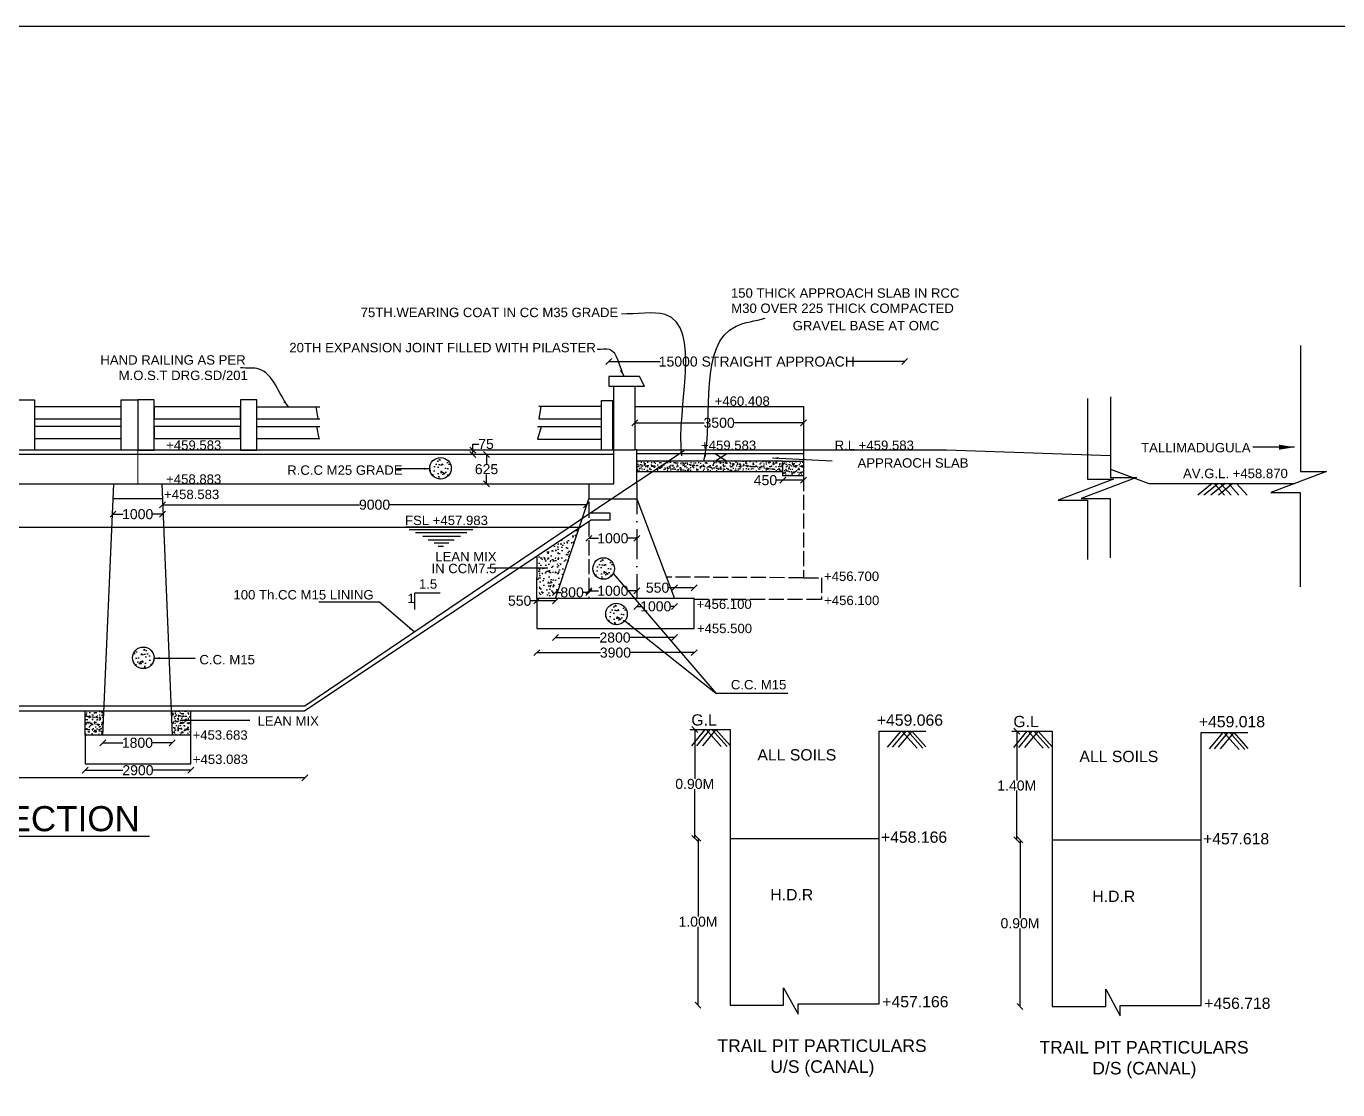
# Model space of a CAD drawing. Header units: millimetres. Extents: x 5124 to 6568637, y 2311 to 91879094.
# Drawn here: x 3286351 to 3307274, y 45947238 to 45964208 of the extents above; entities that cross this region are included whole.
import ezdxf

# ---------------------------------------------------------------- set-up
doc = ezdxf.new("R2010")
doc.units = ezdxf.units.MM
doc.header["$MEASUREMENT"] = 0
doc.linetypes.add('ACAD_ISO02W100', pattern=[15, 12, -3])
doc.linetypes.add('ACAD_ISO10W100', pattern=[18, 12, -3, 0, -3])
for name, color, linetype in [('DIMENSION', 7, 'Continuous'), ('DRAWING', 7, 'Continuous'), ('TEXT', 7, 'Continuous')]:
    doc.layers.add(name, color=color, linetype=linetype)
doc.styles.get("Standard").update_dxf_attribs({"font": 'arial.ttf', "height": 160})
doc.dimstyles.get("Standard").update_dxf_attribs({"dimtxt": 200, "dimasz": 110, "dimexe": 0.18, "dimexo": 0.0625, "dimgap": 0.09, "dimtad": 0, "dimtih": 1, "dimtoh": 1, "dimdec": 0, "dimzin": 0, "dimdsep": 46, "dimtxsty": 'Standard', "dimblk": 'OBLIQUE', "dimcen": 0.09, "dimse1": 1, "dimse2": 1, "dimadec": 0, "dimazin": 0, "dimtfac": 1, "dimtdec": 0, "dimtofl": 0, "dimtmove": 0, "dimatfit": 3, "dimfxl": 1, "dimtolj": 1, "dimtzin": 0, "dimarcsym": 0})
pattern_1 = [(142.5, (6568660.06, 0), (2.519734324, 77.07295076), [0, -60.8, 0, -68, 0, -65]), (172.5, (6568660.06, 0), (-70.7910682, 112.8858426), [0, -32.8, 0, -54.8, 0, -21]), (212.5, (6568709.26, 0), (-124.56567447, 0.22636214), [0, -20, 0, -72, 0, -94]), (222.5, (6568709.26, 0), (-120.24506418, 35.1070226), [0, -10, 0, -47.2, 0, -54])]

# ---------------------------------------------------------------- blocks, each defined once
blk = doc.blocks.new('_Oblique')
at = {"color": 0, "linetype": 'ByBlock', "lineweight": -2}
blk.add_line((-0.5, -0.5), (0.5, 0.5), dxfattribs=at)
blk = doc.blocks.new('*D46')
at = {"layer": 'Defpoints', "color": 0, "transparency": 16777216}
for p in [(3300365, 45958857), (3295647, 45958622), (3300365, 45958622)]:
    blk.add_point(p, dxfattribs=at)
at = {"layer": 'TEXT', "color": 0, "lineweight": -2, "transparency": 16777216}
for p, q in [((3295647, 45958857), (3296462, 45958857)), ((3300365, 45958857), (3299550, 45958857))]:
    blk.add_line(p, q, dxfattribs=at)
at = {"layer": 'TEXT', "color": 0, "lineweight": -2, "transparency": 16777216, "xscale": 95, "yscale": 95, "zscale": 95, "rotation": 180}
blk.add_blockref('_Oblique', (3295647, 45958857), dxfattribs=at)
at = {"layer": 'TEXT', "color": 0, "lineweight": -2, "transparency": 16777216, "xscale": 95, "yscale": 95, "zscale": 95}
blk.add_blockref('_Oblique', (3300365, 45958857), dxfattribs=at)
at = {"layer": 'TEXT', "color": 0, "transparency": 16777216, "insert": (3298006, 45958857), "char_height": 160, "attachment_point": 5}
blk.add_mtext('\\A1;15000 STRAIGHT APPROACH', dxfattribs=at)
blk = doc.blocks.new('*D47')
at = {"layer": 'Defpoints', "color": 0, "transparency": 16777216}
for p in [(3296060, 45957880), (3296060, 45957794), (3298749, 45957794)]:
    blk.add_point(p, dxfattribs=at)
at = {"layer": 'DIMENSION', "color": 0, "lineweight": -2, "transparency": 16777216}
for p, q in [((3296060, 45957880), (3297166, 45957880)), ((3298749, 45957880), (3297643, 45957880))]:
    blk.add_line(p, q, dxfattribs=at)
at = {"layer": 'DIMENSION', "color": 0, "lineweight": -2, "transparency": 16777216, "xscale": 95, "yscale": 95, "zscale": 95, "rotation": 180}
blk.add_blockref('_Oblique', (3296060, 45957880), dxfattribs=at)
at = {"layer": 'DIMENSION', "color": 0, "lineweight": -2, "transparency": 16777216, "xscale": 95, "yscale": 95, "zscale": 95}
blk.add_blockref('_Oblique', (3298749, 45957880), dxfattribs=at)
at = {"layer": 'DIMENSION', "color": 0, "transparency": 16777216, "insert": (3297405, 45957880), "char_height": 160, "attachment_point": 5}
blk.add_mtext('\\A1;3500', dxfattribs=at)
blk = doc.blocks.new('*D48')
at = {"layer": 'Defpoints', "color": 0, "transparency": 16777216}
for p in [(3298419, 45957032), (3298419, 45956964), (3298749, 45957032)]:
    blk.add_point(p, dxfattribs=at)
at = {"layer": 'DIMENSION', "color": 0, "lineweight": -2, "transparency": 16777216}
for p, q in [((3298419, 45956964), (3298324, 45956964)), ((3298749, 45956964), (3298419, 45956964))]:
    blk.add_line(p, q, dxfattribs=at)
at = {"layer": 'DIMENSION', "color": 0, "lineweight": -2, "transparency": 16777216, "xscale": 95, "yscale": 95, "zscale": 95, "rotation": 180}
blk.add_blockref('_Oblique', (3298419, 45956964), dxfattribs=at)
at = {"layer": 'DIMENSION', "color": 0, "lineweight": -2, "transparency": 16777216, "xscale": 95, "yscale": 95, "zscale": 95}
blk.add_blockref('_Oblique', (3298749, 45956964), dxfattribs=at)
at = {"layer": 'DIMENSION', "color": 0, "transparency": 16777216, "insert": (3298144, 45956964), "char_height": 160, "attachment_point": 5}
blk.add_mtext('\\A1;450', dxfattribs=at)
blk = doc.blocks.new('*D49')
at = {"layer": 'Defpoints', "color": 0, "transparency": 16777216}
for p in [(3295325, 45956141), (3296093, 45956141), (3295325, 45956037)]:
    blk.add_point(p, dxfattribs=at)
at = {"layer": 'DIMENSION', "color": 0, "lineweight": -2, "transparency": 16777216}
for p, q in [((3295325, 45956037), (3295478, 45956037)), ((3296093, 45956037), (3295940, 45956037))]:
    blk.add_line(p, q, dxfattribs=at)
at = {"layer": 'DIMENSION', "color": 0, "lineweight": -2, "transparency": 16777216, "xscale": 95, "yscale": 95, "zscale": 95, "rotation": 180}
blk.add_blockref('_Oblique', (3295325, 45956037), dxfattribs=at)
at = {"layer": 'DIMENSION', "color": 0, "lineweight": -2, "transparency": 16777216, "xscale": 95, "yscale": 95, "zscale": 95}
blk.add_blockref('_Oblique', (3296093, 45956037), dxfattribs=at)
at = {"layer": 'DIMENSION', "color": 0, "transparency": 16777216, "insert": (3295709, 45956037), "char_height": 160, "attachment_point": 5}
blk.add_mtext('\\A1;1000', dxfattribs=at)
blk = doc.blocks.new('*D50')
at = {"layer": 'Defpoints', "color": 0, "transparency": 16777216}
for p in [(3296695, 45955248), (3296695, 45955079), (3297006, 45955079)]:
    blk.add_point(p, dxfattribs=at)
at = {"layer": 'DIMENSION', "color": 0, "lineweight": -2, "transparency": 16777216}
for p, q in [((3296695, 45955248), (3296600, 45955248)), ((3297006, 45955248), (3296695, 45955248))]:
    blk.add_line(p, q, dxfattribs=at)
at = {"layer": 'DIMENSION', "color": 0, "lineweight": -2, "transparency": 16777216, "xscale": 95, "yscale": 95, "zscale": 95, "rotation": 180}
blk.add_blockref('_Oblique', (3296695, 45955248), dxfattribs=at)
at = {"layer": 'DIMENSION', "color": 0, "lineweight": -2, "transparency": 16777216, "xscale": 95, "yscale": 95, "zscale": 95}
blk.add_blockref('_Oblique', (3297006, 45955248), dxfattribs=at)
at = {"layer": 'DIMENSION', "color": 0, "transparency": 16777216, "insert": (3296423, 45955248), "char_height": 160, "attachment_point": 5}
blk.add_mtext('\\A1;550', dxfattribs=at)
blk = doc.blocks.new('*D51')
at = {"layer": 'Defpoints', "color": 0, "transparency": 16777216}
for p in [(3296093, 45955079), (3296695, 45955079), (3296093, 45954951)]:
    blk.add_point(p, dxfattribs=at)
at = {"layer": 'DIMENSION', "color": 0, "lineweight": -2, "transparency": 16777216}
for p, q in [((3296093, 45954951), (3296163, 45954951)), ((3296695, 45954951), (3296625, 45954951))]:
    blk.add_line(p, q, dxfattribs=at)
at = {"layer": 'DIMENSION', "color": 0, "lineweight": -2, "transparency": 16777216, "xscale": 95, "yscale": 95, "zscale": 95, "rotation": 180}
blk.add_blockref('_Oblique', (3296093, 45954951), dxfattribs=at)
at = {"layer": 'DIMENSION', "color": 0, "lineweight": -2, "transparency": 16777216, "xscale": 95, "yscale": 95, "zscale": 95}
blk.add_blockref('_Oblique', (3296695, 45954951), dxfattribs=at)
at = {"layer": 'DIMENSION', "color": 0, "transparency": 16777216, "insert": (3296394, 45954951), "char_height": 160, "attachment_point": 5}
blk.add_mtext('\\A1;1000', dxfattribs=at)
blk = doc.blocks.new('*D52')
at = {"layer": 'Defpoints', "color": 0, "transparency": 16777216}
for p in [(3295325, 45955199), (3295325, 45955079), (3296093, 45955079)]:
    blk.add_point(p, dxfattribs=at)
at = {"layer": 'DIMENSION', "color": 0, "lineweight": -2, "transparency": 16777216}
for p, q in [((3295325, 45955199), (3295478, 45955199)), ((3296093, 45955199), (3295940, 45955199))]:
    blk.add_line(p, q, dxfattribs=at)
at = {"layer": 'DIMENSION', "color": 0, "lineweight": -2, "transparency": 16777216, "xscale": 95, "yscale": 95, "zscale": 95, "rotation": 180}
blk.add_blockref('_Oblique', (3295325, 45955199), dxfattribs=at)
at = {"layer": 'DIMENSION', "color": 0, "lineweight": -2, "transparency": 16777216, "xscale": 95, "yscale": 95, "zscale": 95}
blk.add_blockref('_Oblique', (3296093, 45955199), dxfattribs=at)
at = {"layer": 'DIMENSION', "color": 0, "transparency": 16777216, "insert": (3295709, 45955199), "char_height": 160, "attachment_point": 5}
blk.add_mtext('\\A1;1000', dxfattribs=at)
blk = doc.blocks.new('*D53')
at = {"layer": 'Defpoints', "color": 0, "transparency": 16777216}
for p in [(3294793, 45955174), (3294793, 45955079), (3295325, 45955079)]:
    blk.add_point(p, dxfattribs=at)
at = {"layer": 'DIMENSION', "color": 0, "lineweight": -2, "transparency": 16777216}
for p, q in [((3294793, 45955174), (3294883, 45955174)), ((3295325, 45955174), (3295236, 45955174))]:
    blk.add_line(p, q, dxfattribs=at)
at = {"layer": 'DIMENSION', "color": 0, "lineweight": -2, "transparency": 16777216, "xscale": 95, "yscale": 95, "zscale": 95, "rotation": 180}
blk.add_blockref('_Oblique', (3294793, 45955174), dxfattribs=at)
at = {"layer": 'DIMENSION', "color": 0, "lineweight": -2, "transparency": 16777216, "xscale": 95, "yscale": 95, "zscale": 95}
blk.add_blockref('_Oblique', (3295325, 45955174), dxfattribs=at)
at = {"layer": 'DIMENSION', "color": 0, "transparency": 16777216, "insert": (3295059, 45955174), "char_height": 160, "attachment_point": 5}
blk.add_mtext('\\A1;800', dxfattribs=at)
blk = doc.blocks.new('*D54')
at = {"layer": 'Defpoints', "color": 0, "transparency": 16777216}
for p in [(3294793, 45955079), (3294495, 45955040), (3294495, 45954898)]:
    blk.add_point(p, dxfattribs=at)
at = {"layer": 'DIMENSION', "color": 0, "lineweight": -2, "transparency": 16777216}
for p, q in [((3294495, 45955040), (3294400, 45955040)), ((3294793, 45955040), (3294495, 45955040))]:
    blk.add_line(p, q, dxfattribs=at)
at = {"layer": 'DIMENSION', "color": 0, "lineweight": -2, "transparency": 16777216, "xscale": 95, "yscale": 95, "zscale": 95, "rotation": 180}
blk.add_blockref('_Oblique', (3294495, 45955040), dxfattribs=at)
at = {"layer": 'DIMENSION', "color": 0, "lineweight": -2, "transparency": 16777216, "xscale": 95, "yscale": 95, "zscale": 95}
blk.add_blockref('_Oblique', (3294793, 45955040), dxfattribs=at)
at = {"layer": 'DIMENSION', "color": 0, "transparency": 16777216, "insert": (3294223, 45955040), "char_height": 160, "attachment_point": 5}
blk.add_mtext('\\A1;550', dxfattribs=at)
blk = doc.blocks.new('*D45')
at = {"layer": 'Defpoints', "color": 0, "transparency": 16777216}
for p in [(3294793, 45955079), (3296695, 45955079), (3294793, 45954453)]:
    blk.add_point(p, dxfattribs=at)
at = {"layer": 'DIMENSION', "color": 0, "lineweight": -2, "transparency": 16777216}
for p, q in [((3294793, 45954453), (3295504, 45954453)), ((3296695, 45954453), (3295984, 45954453))]:
    blk.add_line(p, q, dxfattribs=at)
at = {"layer": 'DIMENSION', "color": 0, "lineweight": -2, "transparency": 16777216, "xscale": 95, "yscale": 95, "zscale": 95, "rotation": 180}
blk.add_blockref('_Oblique', (3294793, 45954453), dxfattribs=at)
at = {"layer": 'DIMENSION', "color": 0, "lineweight": -2, "transparency": 16777216, "xscale": 95, "yscale": 95, "zscale": 95}
blk.add_blockref('_Oblique', (3296695, 45954453), dxfattribs=at)
at = {"layer": 'DIMENSION', "color": 0, "transparency": 16777216, "insert": (3295744, 45954453), "char_height": 160, "attachment_point": 5}
blk.add_mtext('\\A1;2800', dxfattribs=at)
blk = doc.blocks.new('*D55')
at = {"layer": 'Defpoints', "color": 0, "transparency": 16777216}
for p in [(3294496, 45954600), (3297006, 45954600), (3294496, 45954213)]:
    blk.add_point(p, dxfattribs=at)
at = {"layer": 'DIMENSION', "color": 0, "lineweight": -2, "transparency": 16777216}
for p, q in [((3294496, 45954213), (3295512, 45954213)), ((3297006, 45954213), (3295990, 45954213))]:
    blk.add_line(p, q, dxfattribs=at)
at = {"layer": 'DIMENSION', "color": 0, "lineweight": -2, "transparency": 16777216, "xscale": 95, "yscale": 95, "zscale": 95, "rotation": 180}
blk.add_blockref('_Oblique', (3294496, 45954213), dxfattribs=at)
at = {"layer": 'DIMENSION', "color": 0, "lineweight": -2, "transparency": 16777216, "xscale": 95, "yscale": 95, "zscale": 95}
blk.add_blockref('_Oblique', (3297006, 45954213), dxfattribs=at)
at = {"layer": 'DIMENSION', "color": 0, "transparency": 16777216, "insert": (3295751, 45954213), "char_height": 160, "attachment_point": 5}
blk.add_mtext('\\A1;3900', dxfattribs=at)
blk = doc.blocks.new('*D56')
at = {"layer": 'Defpoints', "color": 0, "transparency": 16777216}
for p in [(3287571, 45952898), (3287571, 45952774), (3288678, 45952898)]:
    blk.add_point(p, dxfattribs=at)
at = {"layer": 'DIMENSION', "color": 0, "lineweight": -2, "transparency": 16777216}
for p, q in [((3287571, 45952774), (3287894, 45952774)), ((3288678, 45952774), (3288356, 45952774))]:
    blk.add_line(p, q, dxfattribs=at)
at = {"layer": 'DIMENSION', "color": 0, "lineweight": -2, "transparency": 16777216, "xscale": 95, "yscale": 95, "zscale": 95, "rotation": 180}
blk.add_blockref('_Oblique', (3287571, 45952774), dxfattribs=at)
at = {"layer": 'DIMENSION', "color": 0, "lineweight": -2, "transparency": 16777216, "xscale": 95, "yscale": 95, "zscale": 95}
blk.add_blockref('_Oblique', (3288678, 45952774), dxfattribs=at)
at = {"layer": 'DIMENSION', "color": 0, "transparency": 16777216, "insert": (3288125, 45952774), "char_height": 160, "attachment_point": 5}
blk.add_mtext('\\A1;1800', dxfattribs=at)
blk = doc.blocks.new('*D57')
at = {"layer": 'Defpoints', "color": 0, "transparency": 16777216}
for p in [(3287291, 45952437), (3288976, 45952437), (3287291, 45952336)]:
    blk.add_point(p, dxfattribs=at)
at = {"layer": 'DIMENSION', "color": 0, "lineweight": -2, "transparency": 16777216}
for p, q in [((3287291, 45952336), (3287893, 45952336)), ((3288976, 45952336), (3288374, 45952336))]:
    blk.add_line(p, q, dxfattribs=at)
at = {"layer": 'DIMENSION', "color": 0, "lineweight": -2, "transparency": 16777216, "xscale": 95, "yscale": 95, "zscale": 95, "rotation": 180}
blk.add_blockref('_Oblique', (3287291, 45952336), dxfattribs=at)
at = {"layer": 'DIMENSION', "color": 0, "lineweight": -2, "transparency": 16777216, "xscale": 95, "yscale": 95, "zscale": 95}
blk.add_blockref('_Oblique', (3288976, 45952336), dxfattribs=at)
at = {"layer": 'DIMENSION', "color": 0, "transparency": 16777216, "insert": (3288133, 45952336), "char_height": 160, "attachment_point": 5}
blk.add_mtext('\\A1;2900', dxfattribs=at)
blk = doc.blocks.new('*D58')
at = {"layer": 'Defpoints', "color": 0, "transparency": 16777216}
for p in [(3287735, 45956589), (3288523, 45956668), (3287735, 45956422)]:
    blk.add_point(p, dxfattribs=at)
at = {"layer": 'DIMENSION', "color": 0, "lineweight": -2, "transparency": 16777216}
for p, q in [((3287735, 45956422), (3287898, 45956422)), ((3288523, 45956422), (3288360, 45956422))]:
    blk.add_line(p, q, dxfattribs=at)
at = {"layer": 'DIMENSION', "color": 0, "lineweight": -2, "transparency": 16777216, "xscale": 95, "yscale": 95, "zscale": 95, "rotation": 180}
blk.add_blockref('_Oblique', (3287735, 45956422), dxfattribs=at)
at = {"layer": 'DIMENSION', "color": 0, "lineweight": -2, "transparency": 16777216, "xscale": 95, "yscale": 95, "zscale": 95}
blk.add_blockref('_Oblique', (3288523, 45956422), dxfattribs=at)
at = {"layer": 'DIMENSION', "color": 0, "transparency": 16777216, "insert": (3288129, 45956422), "char_height": 160, "attachment_point": 5}
blk.add_mtext('\\A1;1000', dxfattribs=at)
blk = doc.blocks.new('*D59')
at = {"layer": 'Defpoints', "color": 0, "transparency": 16777216}
for p in [(3288525, 45956609), (3295291, 45956573), (3295291, 45956555)]:
    blk.add_point(p, dxfattribs=at)
at = {"layer": 'DIMENSION', "color": 0, "lineweight": -2, "transparency": 16777216}
for p, q in [((3288525, 45956573), (3291669, 45956573)), ((3295291, 45956573), (3292147, 45956573))]:
    blk.add_line(p, q, dxfattribs=at)
at = {"layer": 'DIMENSION', "color": 0, "lineweight": -2, "transparency": 16777216, "xscale": 95, "yscale": 95, "zscale": 95, "rotation": 180}
blk.add_blockref('_Oblique', (3288525, 45956573), dxfattribs=at)
at = {"layer": 'DIMENSION', "color": 0, "lineweight": -2, "transparency": 16777216, "xscale": 95, "yscale": 95, "zscale": 95}
blk.add_blockref('_Oblique', (3295291, 45956573), dxfattribs=at)
at = {"layer": 'DIMENSION', "color": 0, "transparency": 16777216, "insert": (3291908, 45956573), "char_height": 160, "attachment_point": 5}
blk.add_mtext('\\A1;9000', dxfattribs=at)
blk = doc.blocks.new('*D60')
at = {"layer": 'Defpoints', "color": 0, "transparency": 16777216}
for p in [(3277866, 45953282), (3290794, 45953282), (3290794, 45952214)]:
    blk.add_point(p, dxfattribs=at)
at = {"layer": 'DIMENSION', "color": 0, "lineweight": -2, "transparency": 16777216}
for p, q in [((3277866, 45952214), (3284037, 45952214)), ((3290794, 45952214), (3284623, 45952214))]:
    blk.add_line(p, q, dxfattribs=at)
at = {"layer": 'DIMENSION', "color": 0, "lineweight": -2, "transparency": 16777216, "xscale": 95, "yscale": 95, "zscale": 95, "rotation": 180}
blk.add_blockref('_Oblique', (3277866, 45952214), dxfattribs=at)
at = {"layer": 'DIMENSION', "color": 0, "lineweight": -2, "transparency": 16777216, "xscale": 95, "yscale": 95, "zscale": 95}
blk.add_blockref('_Oblique', (3290794, 45952214), dxfattribs=at)
at = {"layer": 'DIMENSION', "color": 0, "transparency": 16777216, "insert": (3284330, 45952214), "char_height": 160, "attachment_point": 5}
blk.add_mtext('\\A1;16900', dxfattribs=at)
blk = doc.blocks.new('*D61')
at = {"layer": 'Defpoints', "color": 0, "transparency": 16777216}
for p in [(3293635, 45957374), (3293694, 45957374), (3293635, 45956905)]:
    blk.add_point(p, dxfattribs=at)
at = {"layer": 'DIMENSION', "color": 0, "lineweight": -2, "transparency": 16777216}
for p, q in [((3293694, 45957374), (3293694, 45957222)), ((3293694, 45956905), (3293694, 45957058))]:
    blk.add_line(p, q, dxfattribs=at)
at = {"layer": 'DIMENSION', "color": 0, "lineweight": -2, "transparency": 16777216, "xscale": 95, "yscale": 95, "zscale": 95}
for p, rotation in [((3293694, 45957374), 90), ((3293694, 45956905), 270)]:
    blk.add_blockref('_Oblique', p, dxfattribs=dict(at, rotation=rotation))
at = {"layer": 'DIMENSION', "color": 0, "transparency": 16777216, "insert": (3293694, 45957140), "char_height": 160, "attachment_point": 5}
blk.add_mtext('\\A1;625', dxfattribs=at)
blk = doc.blocks.new('*D62')
at = {"layer": 'Defpoints', "color": 0, "transparency": 16777216}
for p in [(3293476, 45957445), (3293496, 45957445), (3293496, 45957374)]:
    blk.add_point(p, dxfattribs=at)
at = {"layer": 'DIMENSION', "color": 0, "lineweight": -2, "transparency": 16777216}
for p, q in [((3293476, 45957445), (3293476, 45957540)), ((3293476, 45957540), (3293571, 45957540)), ((3293476, 45957374), (3293476, 45957445))]:
    blk.add_line(p, q, dxfattribs=at)
at = {"layer": 'DIMENSION', "color": 0, "lineweight": -2, "transparency": 16777216, "xscale": 95, "yscale": 95, "zscale": 95}
for p, rotation in [((3293476, 45957445), 90), ((3293476, 45957374), 270)]:
    blk.add_blockref('_Oblique', p, dxfattribs=dict(at, rotation=rotation))
at = {"layer": 'DIMENSION', "color": 0, "transparency": 16777216, "insert": (3293686, 45957540), "char_height": 160, "attachment_point": 5}
blk.add_mtext('\\A1;75', dxfattribs=at)
blk = doc.blocks.new('*D63')
at = {"layer": 'Defpoints', "color": 0, "transparency": 16777216}
for p in [(3297178, 45952986), (3297016, 45951250), (3297580, 45951250)]:
    blk.add_point(p, dxfattribs=at)
at = {"layer": 'DIMENSION', "color": 0, "lineweight": -2, "transparency": 16777216}
for p, q in [((3297016, 45952986), (3297016, 45952200)), ((3297016, 45951250), (3297016, 45952036))]:
    blk.add_line(p, q, dxfattribs=at)
at = {"layer": 'DIMENSION', "color": 0, "lineweight": -2, "transparency": 16777216, "xscale": 95, "yscale": 95, "zscale": 95}
for p, rotation in [((3297016, 45952986), 90), ((3297016, 45951250), 270)]:
    blk.add_blockref('_Oblique', p, dxfattribs=dict(at, rotation=rotation))
at = {"layer": 'DIMENSION', "color": 0, "transparency": 16777216, "insert": (3297016, 45952118), "char_height": 160, "attachment_point": 5}
blk.add_mtext('\\A1;0.90M', dxfattribs=at)
blk = doc.blocks.new('*D64')
at = {"layer": 'Defpoints', "color": 0, "transparency": 16777216}
for p in [(3297580, 45951250), (3297068, 45948590), (3297580, 45948590)]:
    blk.add_point(p, dxfattribs=at)
at = {"layer": 'DIMENSION', "color": 0, "lineweight": -2, "transparency": 16777216}
for p, q in [((3297068, 45951250), (3297068, 45950002)), ((3297068, 45948590), (3297068, 45949838))]:
    blk.add_line(p, q, dxfattribs=at)
at = {"layer": 'DIMENSION', "color": 0, "lineweight": -2, "transparency": 16777216, "xscale": 95, "yscale": 95, "zscale": 95}
for p, rotation in [((3297068, 45951250), 90), ((3297068, 45948590), 270)]:
    blk.add_blockref('_Oblique', p, dxfattribs=dict(at, rotation=rotation))
at = {"layer": 'DIMENSION', "color": 0, "transparency": 16777216, "insert": (3297068, 45949920), "char_height": 160, "attachment_point": 5}
blk.add_mtext('\\A1;1.00M', dxfattribs=at)
blk = doc.blocks.new('*D65')
at = {"layer": 'Defpoints', "color": 0, "transparency": 16777216}
for p in [(3302315, 45952960), (3302153, 45951225), (3302717, 45951225)]:
    blk.add_point(p, dxfattribs=at)
at = {"layer": 'DIMENSION', "color": 0, "lineweight": -2, "transparency": 16777216}
for p, q in [((3302153, 45952960), (3302153, 45952174)), ((3302153, 45951225), (3302153, 45952011))]:
    blk.add_line(p, q, dxfattribs=at)
at = {"layer": 'DIMENSION', "color": 0, "lineweight": -2, "transparency": 16777216, "xscale": 95, "yscale": 95, "zscale": 95}
for p, rotation in [((3302153, 45952960), 90), ((3302153, 45951225), 270)]:
    blk.add_blockref('_Oblique', p, dxfattribs=dict(at, rotation=rotation))
at = {"layer": 'DIMENSION', "color": 0, "transparency": 16777216, "insert": (3302153, 45952092), "char_height": 160, "attachment_point": 5}
blk.add_mtext('\\A1;1.40M', dxfattribs=at)
blk = doc.blocks.new('*D66')
at = {"layer": 'Defpoints', "color": 0, "transparency": 16777216}
for p in [(3302717, 45951225), (3302205, 45948565), (3302717, 45948565)]:
    blk.add_point(p, dxfattribs=at)
at = {"layer": 'DIMENSION', "color": 0, "lineweight": -2, "transparency": 16777216}
for p, q in [((3302205, 45951225), (3302205, 45949977)), ((3302205, 45948565), (3302205, 45949813))]:
    blk.add_line(p, q, dxfattribs=at)
at = {"layer": 'DIMENSION', "color": 0, "lineweight": -2, "transparency": 16777216, "xscale": 95, "yscale": 95, "zscale": 95}
for p, rotation in [((3302205, 45951225), 90), ((3302205, 45948565), 270)]:
    blk.add_blockref('_Oblique', p, dxfattribs=dict(at, rotation=rotation))
at = {"layer": 'DIMENSION', "color": 0, "transparency": 16777216, "insert": (3302205, 45949895), "char_height": 160, "attachment_point": 5}
blk.add_mtext('\\A1;0.90M', dxfattribs=at)

msp = doc.modelspace()

# ---------------------------------------------------------------- hatches: boundary and pattern name
at = {"layer": 'DRAWING'}
h = msp.add_hatch(dxfattribs=at)
h.set_pattern_fill('AR-CONC', color=256, scale=30)
h.set_pattern_definition([(130, (6414463.25, 1929.81), (-215.1780548, -18.8256405), [22.5, -247.5]), (185, (6414463.25, 1929.8), (41.6254001, 225.6576401), [18, -198]), (79.54855554, (6414445.32, 1928.24), (-173.552654, 206.8319973), [19.1220576, -210.3426336]), (133.8158, (6414463.25, 1989.8), (-320.1723992, -49.6557842), [33.75, -371.25]), (83.3643645, (6414436.57, 1985.67), (-280.3985837, 292.2355802), [28.6831026, -315.514128]), (188.815836, (6414463.25, 1989.8), (-280.3985835, 292.23558), [27, -297.0000003]), (159, (6414433.25, 1974.81), (-179.07211564, -120.7856672), [22.5, -247.5]), (214, (6414433.25, 1974.8), (-72.9945996, 217.5450135), [18, -198]), (108.54855526, (6414418.32, 1964.74), (-252.066713, 96.7593458), [19.122057, -210.3426336]), (142.5, (6414463.25, 1929.81), (-3.6479566, 99.86815615), [0, -195.6, 0, -201, 0, -198.75]), (172.5, (6414463.25, 1929.81), (-78.92086123, 118.32351356), [0, -114.6, 0, -191.1, 0, -75.75]), (212.5, (6414530.15, 1929.81), (-160.14673085, -6.76646152), [0, -75, 0, -234, 0, -310.5]), (222.5, (6414560.15, 1929.81), (-174.9558508, 30.0314947), [0, -97.5, 0, -155.4, 0, -220.5])])
h.paths.add_polyline_path([(3293132.7, 45957154.6, 1), (3292788.7, 45957154.6, 1)])
h = msp.add_hatch(dxfattribs=at)
h.set_pattern_fill('AR-SAND', color=256, scale=40, style=0)
h.set_pattern_definition(pattern_1)
h.paths.add_polyline_path([(3298419, 45957269.6), (3298749.5, 45957269.6), (3298749.5, 45957031.7), (3298419, 45957031.7)])
h.paths.add_polyline_path([(3296590.6, 45957269.6), (3298419, 45957269.6), (3298419, 45957100.8), (3296337.5, 45957100.8)])
h.paths.add_polyline_path([(3296093.3, 45957269.6), (3296590.6, 45957269.6), (3296337.5, 45957100.8), (3296093.3, 45957100.8)])
h = msp.add_hatch(dxfattribs=at)
h.set_pattern_fill('AR-CONC', color=256, scale=30)
h.set_pattern_definition([(130, (6568660.06, 0), (-215.1780548, -18.8256405), [22.5, -247.5]), (185, (6568660.06, 0), (41.6254001, 225.6576401), [18, -198]), (79.5486, (6568642.13, -1.57), (-173.5528145, 206.8318626), [19.122057, -210.3426336]), (133.8158, (6568660.06, 60), (-320.1723146, -49.6557043), [33.75, -371.25]), (83.3644, (6568633.38, 55.86), (-280.3988117, 292.2353613), [28.6830864, -315.5139]), (188.8158, (6568660.06, 60), (-280.3985835, 292.2355803), [27, -297]), (159, (6568630.06, 45), (-179.07211564, -120.7856672), [22.5, -247.5]), (214, (6568630.06, 45), (-72.9945996, 217.5450135), [18, -198]), (108.5486, (6568615.13, 34.93), (-252.0667886, 96.759149), [19.122057, -210.3426336]), (142.5, (6568660.06, 0), (-3.6479566, 99.86815615), [0, -195.6, 0, -201, 0, -198.75]), (172.5, (6568660.06, 0), (-78.92086123, 118.32351356), [0, -114.6, 0, -191.1, 0, -75.75]), (212.5, (6568726.96, 0), (-160.14673085, -6.76646152), [0, -75, 0, -234, 0, -310.5]), (222.5, (6568756.96, 0), (-174.9558508, 30.0314947), [0, -97.5, 0, -155.4, 0, -220.5])])
h.paths.add_polyline_path([(3295169.8, 45956195.5), (3294502.2, 45955751), (3294496.3, 45955078.8), (3294793.4, 45955078.8)])
h = msp.add_hatch(dxfattribs=at)
h.set_pattern_fill('AR-CONC', color=256, scale=30)
h.set_pattern_definition([(130, (6417064.62, 330.08), (-215.1780548, -18.8256405), [22.5, -247.5]), (185, (6417064.62, 330.08), (41.6254001, 225.6576401), [18, -198]), (79.54855554, (6417046.7, 328.5), (-173.552654, 206.8319973), [19.1220576, -210.3426336]), (133.8158, (6417064.62, 390.08), (-320.1723992, -49.6557842), [33.75, -371.25]), (83.3643645, (6417037.94, 385.94), (-280.3985837, 292.2355802), [28.6831026, -315.514128]), (188.815836, (6417064.62, 390.08), (-280.3985835, 292.23558), [27, -297.0000003]), (159, (6417034.62, 375.08), (-179.07211564, -120.7856672), [22.5, -247.5]), (214, (6417034.62, 375.08), (-72.9945996, 217.5450135), [18, -198]), (108.54855526, (6417019.7, 365.01), (-252.066713, 96.7593458), [19.122057, -210.3426336]), (142.5, (6417064.625, 330.08), (-3.6479566, 99.86815615), [0, -195.6, 0, -201, 0, -198.75]), (172.5, (6417064.62, 330.08), (-78.92086123, 118.32351356), [0, -114.6, 0, -191.1, 0, -75.75]), (212.5, (6417131.525, 330.08), (-160.14673085, -6.76646152), [0, -75, 0, -234, 0, -310.5]), (222.5, (6417161.52, 330.08), (-174.9558508, 30.0314947), [0, -97.5, 0, -155.4, 0, -220.5])])
h.paths.add_polyline_path([(3295734.1, 45955554.8, 1), (3295390.1, 45955554.8, 1)])
h = msp.add_hatch(dxfattribs=at)
h.set_pattern_fill('AR-CONC', color=256, scale=30)
h.set_pattern_definition([(130, (6417269.77, -395.01), (-215.1780548, -18.8256405), [22.5, -247.5]), (185, (6417269.77, -395.01), (41.6254001, 225.6576401), [18, -198]), (79.54855554, (6417251.84, -396.58), (-173.552654, 206.8319973), [19.1220576, -210.3426336]), (133.8158, (6417269.77, -335), (-320.1723992, -49.6557842), [33.75, -371.25]), (83.3643645, (6417243.1, -339.15), (-280.3985837, 292.2355802), [28.6831026, -315.514128]), (188.815836, (6417269.77, -335), (-280.3985835, 292.23558), [27, -297.0000003]), (159, (6417239.77, -350.01), (-179.07211564, -120.7856672), [22.5, -247.5]), (214, (6417239.77, -350.01), (-72.9945996, 217.5450135), [18, -198]), (108.54855526, (6417224.84, -360.08), (-252.066713, 96.7593458), [19.122057, -210.3426336]), (142.5, (6417269.77, -395.01), (-3.6479566, 99.86815615), [0, -195.6, 0, -201, 0, -198.75]), (172.5, (6417269.77, -395.01), (-78.92086123, 118.32351356), [0, -114.6, 0, -191.1, 0, -75.75]), (212.5, (6417336.67, -395.01), (-160.14673085, -6.76646152), [0, -75, 0, -234, 0, -310.5]), (222.5, (6417366.67, -395.01), (-174.9558508, 30.0314947), [0, -97.5, 0, -155.4, 0, -220.5])])
h.paths.add_polyline_path([(3295939.2, 45954829.7, 1), (3295595.2, 45954829.7, 1)])
h = msp.add_hatch(dxfattribs=at)
h.set_pattern_fill('AR-CONC', color=256, scale=30)
h.set_pattern_definition([(50, (166716.52, -1094.09), (215.1780548, -18.8256405), [22.5, -247.5]), (355, (166716.52, -1094.09), (-41.6254001, 225.6576401), [18, -198]), (100.45144446, (166734.46, -1095.66), (173.552654, 206.8319973), [19.1220576, -210.3426336]), (46.1842, (166716.52, -1034.1), (320.1723992, -49.6557842), [33.75, -371.25]), (96.6356355, (166743.2, -1038.23), (280.3985837, 292.2355802), [28.6831026, -315.514128]), (351.184164, (166716.52, -1034.1), (280.3985835, 292.23558), [27, -297.0000003]), (21, (166746.52, -1049.09), (179.07211564, -120.7856672), [22.5, -247.5]), (326, (166746.52, -1049.09), (72.9945996, 217.5450135), [18, -198]), (71.45144474, (166761.45, -1059.15), (252.066713, 96.7593458), [19.122057, -210.3426336]), (37.5, (166716.52, -1094.09), (3.6479566, 99.86815615), [0, -195.6, 0, -201, 0, -198.75]), (7.5, (166716.52, -1094.09), (78.92086123, 118.32351356), [0, -114.6, 0, -191.1, 0, -75.75]), (327.5, (166649.62, -1094.09), (160.14673085, -6.76646152), [0, -75, 0, -234, 0, -310.5]), (317.5, (166619.62, -1094.09), (174.9558508, 30.0314947), [0, -97.5, 0, -155.4, 0, -220.5])])
h.paths.add_polyline_path([(3288391.1, 45954130.7, 1), (3288047.1, 45954130.7, 1)])
h = msp.add_hatch(dxfattribs=at)
h.set_pattern_fill('AR-SAND', color=256, scale=40, style=0)
h.set_pattern_definition(pattern_1)
h.paths.add_polyline_path([(3288678.5, 45952898.2), (3288976.1, 45952898.2), (3288976.1, 45953282.1), (3288662.6, 45953282.1)])
h.paths.add_polyline_path([(3287588.1, 45953282.1), (3287290.8, 45953282.1), (3287290.8, 45952898.2), (3287571, 45952898.2)])

# ---------------------------------------------------------------- linework, layer by layer
for p, q in [((3287868.1, 45958136), (3286482.5, 45958136)), ((3287868.1, 45957943.4), (3287868.1, 45958136)), ((3295527.4, 45958139.7), (3294527.7, 45958139.7)), ((3294558.4, 45958139.7), (3294527.7, 45957944.3)), ((3295527.4, 45957944.3), (3295527.4, 45958139.7)), ((3286482.5, 45957943.4), (3287868.1, 45957943.4)), ((3287868.1, 45957822.3), (3286482.5, 45957822.3)), ((3287868.1, 45957629.8), (3287868.1, 45957822.3)), ((3295527.4, 45957814.2), (3294508.8, 45957814.2)), ((3294565.4, 45957814.2), (3294508.8, 45957621.1)), ((3294527.7, 45957944.3), (3295527.4, 45957944.3)), ((3295527.4, 45957621.1), (3295527.4, 45957814.2)), ((3286482.5, 45957629.8), (3287868.1, 45957629.8)), ((3294508.8, 45957621.1), (3295527.4, 45957621.1))]:
    msp.add_line(p, q, dxfattribs=at)
for points in [[(3259457.6, 45964208), (3319320.3, 45964208), (3319320.3, 45927310.5), (3259457.6, 45927310.5)], [(3295647, 45958467.1), (3296216.1, 45958467.1), (3296132.7, 45958621.8), (3295647, 45958621.8)], [(3286482.5, 45957445.1), (3286219.6, 45957445.1), (3286219.6, 45958246.3), (3286482.5, 45958246.3)], [(3288131, 45957445.1), (3287868.1, 45957445.1), (3287868.1, 45958246.3), (3288131, 45958246.3)], [(3288131, 45957445.1), (3288391, 45957445.1), (3288391, 45958247.5), (3288131, 45958247.5)], [(3289771.7, 45957445.1), (3290031.7, 45957445.1), (3290031.7, 45958247.5), (3289771.7, 45958247.5)], [(3295705.5, 45957445.1), (3295527.4, 45957445.1), (3295527.4, 45958238.6), (3295705.5, 45958238.6)], [(3288391, 45957943.4), (3289771.7, 45957943.4), (3289771.7, 45958136), (3288391, 45958136)], [(3288391, 45957629.8), (3289771.7, 45957629.8), (3289771.7, 45957822.3), (3288391, 45957822.3)], [(3288678.5, 45952898.2), (3287571, 45952898.2), (3287749.2, 45956905), (3288512.8, 45956905)], [(3296694.5, 45955078.8), (3294793.4, 45955078.8), (3295328.1, 45956665.3), (3296092.8, 45956665.3)], [(3297005.9, 45955078.8), (3294496.3, 45955078.8), (3294496.3, 45954600.1), (3297005.9, 45954600.1)], [(3288976.1, 45952898.2), (3287290.8, 45952898.2), (3287290.8, 45952436.8), (3288976.1, 45952436.8)]]:
    msp.add_lwpolyline(points, close=True, dxfattribs=at)
for points in [[(3306677.6, 45959114.9), (3306677.6, 45957104.1), (3307092, 45957104.1), (3306207.7, 45956769), (3306675.2, 45956769), (3306675.2, 45955261.4)], [(3284330, 45956905.2), (3295700.9, 45956905.2), (3295724.6, 45956905.2), (3295724.6, 45958467.1), (3296060.2, 45958467.1), (3296060.2, 45957445.1), (3284330, 45957445.1)], [(3303283.6, 45958268.3), (3303283.6, 45956982.3), (3303698, 45956982.3), (3302813.7, 45956647.3), (3303281.2, 45956647.3), (3303281.2, 45955701.2)], [(3303648.1, 45958293.2), (3303648.1, 45957007.3), (3304062.5, 45957007.3), (3303178.1, 45956672.2), (3303645.7, 45956672.2), (3303645.7, 45955726.2)], [(3290031.7, 45958136), (3291037.5, 45958136)], [(3290972, 45958136), (3291001.2, 45957943.4)], [(3296060.2, 45958140.5), (3298749.5, 45958140.5), (3298749.5, 45957031.7), (3298419, 45957031.7), (3298419, 45957269.6), (3298749.5, 45957269.6)], [(3290031.7, 45957943.4), (3291037.5, 45957943.4)], [(3290031.7, 45957822.3), (3291037.5, 45957822.3)], [(3290984.1, 45957822.3), (3291018.2, 45957629.8)], [(3290031.7, 45957629.8), (3291037.5, 45957629.8)], [(3295724.6, 45957374.2), (3284330, 45957374.2)], [(3290793.6, 45953362.7), (3295392.5, 45956470.3), (3296844.9, 45957439.2)], [(3296093.3, 45956905.2), (3296093.3, 45957384.8), (3296093.3, 45957447), (3296060.2, 45957447)], [(3296093.3, 45957447), (3301030.6, 45957447), (3303648.1, 45957359.9)], [(3298749.5, 45957385.5), (3296093.3, 45957384.8)], [(3297529.8, 45957385.2), (3297345.1, 45957269.6)], [(3297349.5, 45957385.1), (3297529.8, 45957269.6)], [(3298419, 45957269.6), (3296093.3, 45957269.6)], [(3296093.3, 45957100.8), (3298419, 45957100.8)], [(3303648.1, 45957140.4), (3304260.9, 45956914.2), (3306591, 45956914.2)], [(3305272.6, 45956914.2), (3305041.3, 45956726.7)], [(3305369.2, 45956914.2), (3305137.9, 45956726.7)], [(3305480.4, 45956914.2), (3305249.2, 45956726.7)], [(3305300.4, 45956914.2), (3305468.8, 45956723.1)], [(3305601.9, 45956914.2), (3305370.6, 45956726.7)], [(3305403.3, 45956914.2), (3305571.7, 45956723.1)], [(3305529.6, 45956914.2), (3305698.1, 45956723.1)], [(3305660.6, 45956914.2), (3305829.1, 45956723.1)], [(3288522.6, 45956667.8), (3287738.5, 45956666.2)], [(3295354.9, 45956444.9), (3295661.8, 45956444.9), (3295661.8, 45956324.6), (3295363.7, 45956324.6), (3290793.6, 45953282.1)], [(3284330, 45956217.8), (3295196.1, 45956213)], [(3293551.7, 45956214), (3292404.4, 45956214)], [(3293475.8, 45956172.1), (3292462.6, 45956172.1)], [(3293378.4, 45956123.5), (3292560, 45956123.5)], [(3293281, 45956067), (3292676.2, 45956067)], [(3293177.3, 45956008.9), (3292764.2, 45956008.9)], [(3293090.9, 45955958.7), (3292860, 45955958.7)], [(3293009.2, 45955908.4), (3292922.8, 45955908.4)], [(3294496.3, 45955078.8), (3294502.2, 45955751)], [(3292955.4, 45955161.8), (3292544.2, 45955161.8), (3292544.2, 45954903.8)], [(3284315, 45953362.7), (3290793.6, 45953362.7)], [(3284315, 45953282.1), (3290793.6, 45953282.1)], [(3287290.8, 45952898.2), (3287290.8, 45953282.1)], [(3288976.1, 45952898.2), (3288976.1, 45953282.1)], [(3296937.9, 45952985.9), (3297579.7, 45952985.9), (3297579.7, 45948590.5), (3298434.4, 45948590.5), (3298434.4, 45948866.8), (3298664.4, 45948444.2), (3298664.4, 45948609.1), (3299959.7, 45948609.1), (3299959.7, 45952962.7), (3300702.5, 45952962.7)], [(3297178.1, 45952985.9), (3296963.3, 45952727)], [(3297258.8, 45952985.9), (3297044, 45952727)], [(3297354.8, 45952985.9), (3297140.1, 45952727)], [(3297197, 45952985.9), (3297439.5, 45952713.8)], [(3297290.5, 45952985.9), (3297533, 45952713.8)], [(3297354.8, 45952985.9), (3297579.7, 45952733.6)], [(3300301, 45952962.7), (3300086.2, 45952703.8)], [(3300381.7, 45952962.7), (3300166.9, 45952703.8)], [(3300477.7, 45952962.7), (3300263, 45952703.8)], [(3300319.9, 45952962.7), (3300562.4, 45952690.7)], [(3300413.4, 45952962.7), (3300655.9, 45952690.7)], [(3300477.7, 45952962.7), (3300702.6, 45952710.5)], [(3302075, 45952960.4), (3302716.8, 45952960.4), (3302716.8, 45948565), (3303571.5, 45948565), (3303571.5, 45948841.3), (3303801.5, 45948418.8), (3303801.5, 45948583.6), (3305096.9, 45948583.6), (3305096.9, 45952937.3), (3305839.6, 45952937.3)], [(3302315.2, 45952960.4), (3302100.5, 45952701.5)], [(3302395.9, 45952960.4), (3302181.2, 45952701.5)], [(3302491.9, 45952960.4), (3302277.2, 45952701.5)], [(3302334.2, 45952960.4), (3302576.6, 45952688.4)], [(3302427.6, 45952960.4), (3302670.1, 45952688.4)], [(3302491.9, 45952960.4), (3302716.8, 45952708.1)], [(3305438.1, 45952937.3), (3305223.4, 45952678.4)], [(3305518.8, 45952937.3), (3305304.1, 45952678.4)], [(3305614.8, 45952937.3), (3305400.1, 45952678.4)], [(3305457.1, 45952937.3), (3305699.5, 45952665.2)], [(3305550.5, 45952937.3), (3305793, 45952665.2)], [(3305614.8, 45952937.3), (3305839.7, 45952685)], [(3297579.7, 45951250), (3299959.7, 45951250)], [(3302716.8, 45951224.6), (3305096.9, 45951224.6)]]:
    msp.add_lwpolyline(points, dxfattribs=at)
at = {"layer": 'DRAWING', "const_width": 20}
msp.add_lwpolyline([(3288131, 45956905), (3288131, 45958252.7)], dxfattribs=at)
at = {"layer": 'DRAWING', "linetype": 'ACAD_ISO02W100', "ltscale": 20}
for points in [[(3298749.5, 45957031.7), (3298749.5, 45955407.9), (3296565.9, 45955418)], [(3295325, 45956905.2), (3295325, 45955078.8)], [(3298749.5, 45955407.9), (3299036.9, 45955407.9), (3299036.9, 45955059.3), (3297005.9, 45955059.3)]]:
    msp.add_lwpolyline(points, dxfattribs=at)
at = {"layer": 'DRAWING', "linetype": 'ACAD_ISO10W100', "ltscale": 40}
msp.add_lwpolyline([(3296093.3, 45956905.2), (3296093.3, 45955078.8)], dxfattribs=at)
at = {"layer": 'DRAWING'}
for centre in [(3292960.7, 45957154.6), (3295562.1, 45955554.8), (3295767.2, 45954829.7), (3288219.1, 45954130.7)]:
    msp.add_circle(centre, 172, dxfattribs=at)

# ---------------------------------------------------------------- texts
at = {"layer": 'TEXT'}
for s, height, p in [('150 THICK APPROACH SLAB IN RCC', 150, (3297593.4, 45959875.8)), ('75TH.WEARING COAT IN CC M35 GRADE', 150, (3291686.3, 45959566.2)), ('M30 OVER 225 THICK COMPACTED', 150, (3297598.2, 45959633.3)), ('GRAVEL BASE AT OMC', 150, (3298578.3, 45959355.6)), ('20TH EXPANSION JOINT FILLED WITH PILASTER', 150, (3290548.3, 45959005.3)), ('HAND RAILING AS PER ', 150, (3287534.4, 45958808.4)), ('M.O.S.T DRG.SD/201', 150, (3287825.3, 45958562.4)), ('+460.408', 150, (3297333.4, 45958151.8)), ('+459.583', 150, (3288583.7, 45957448.8)), ('+459.583', 150, (3297116.3, 45957447)), ('R.L +459.583', 150, (3299248.3, 45957447)), ('TALLIMADUGULA', 150, (3304136.8, 45957408.8)), ('  R.C.C M25 GRADE  ', 150, (3290398.3, 45957050.4)), ('APPRAOCH SLAB', 150, (3299613.2, 45957165.2)), ('+458.883', 150, (3288583, 45956907)), ('AV.G.L. +458.870', 150, (3304805.9, 45956996.8)), ('+458.583', 150, (3288550.9, 45956663)), ('FSL +457.983', 150, (3292394.3, 45956248.8)), ('LEAN MIX ', 150, (3292876.4, 45955670.4)), ('+456.700', 150, (3299077.7, 45955357)), ('1.5', 150, (3292615.5, 45955234)), ('100 Th.CC M15 LINING', 150, (3289657.1, 45955061.3)), ('1 ', 150, (3292432, 45955003.7)), ('+456.100', 150, (3299080.6, 45954972)), ('+456.100', 150, (3297045.1, 45954911.5)), ('+455.500', 150, (3297050.3, 45954524.2)), ('C.C. M15  ', 150, (3289113.9, 45954026.5)), ('C.C. M15  ', 150, (3297592.3, 45953626.6)), ('LEAN MIX', 150, (3290041.4, 45953046.4)), ('G.L', 180, (3296961.9, 45953049.6)), ('+459.066', 180, (3299920.9, 45953046.9)), ('G.L', 180, (3302099.1, 45953024.2)), ('+459.018', 180, (3305058, 45953021.5)), ('+453.683', 150, (3289004, 45952824.1)), ('+453.083', 150, (3289009.2, 45952436.8)), ('ALL SOILS', 180, (3298015.5, 45952492.3)), ('ALL SOILS', 180, (3303152.6, 45952466.8)), ('%%ULONGITUDINAL SECTION ', 400, (3281396.1, 45951364.2)), ('+458.166', 180, (3299987, 45951179.5)), ('+457.618', 180, (3305124.2, 45951154)), ('H.D.R', 180, (3298221.4, 45950261)), ('H.D.R', 180, (3303358.5, 45950235.5)), ('+457.166', 180, (3300007.9, 45948553.9)), ('+456.718', 180, (3305145, 45948528.5))]:
    msp.add_text(s, height=height, dxfattribs=at).set_placement(p)
for s, insert, char_height, width, attachment_point in [('IN CCM7.5', (3293852.1, 45955631.1), 150, 1270.529, 3), ('\\pi4.2742;TRAIL PIT PARTICULARS \\P\\pi848.14;U/S (CANAL)', (3297373.5, 45948042), 200, 3325.329, 1), ('\\pi4.2742;TRAIL PIT PARTICULARS \\P\\pi847.93;D/S (CANAL)', (3302510.6, 45948016.5), 200, 3325.329, 1)]:
    msp.add_mtext(s, dxfattribs=dict(at, insert=insert, char_height=char_height, width=width, attachment_point=attachment_point))

# ---------------------------------------------------------------- dimensions: what is measured, and where the dimension line sits
at = {"layer": 'DIMENSION'}
for base, p1, p2, angle, text, picture, middle in [((3296060.2, 45957880.2), (3298749.5, 45957793.8), (3296060.2, 45957793.8), 180, '3500', '*D47', (3297404.8, 45957880.2)), ((3293475.9, 45957445.1), (3293496, 45957374.2), (3293496, 45957445.1), 90, '75', '*D62', (3293685.6, 45957540.1)), ((3293693.5, 45957374.2), (3293635.1, 45956905.2), (3293635.1, 45957374.2), 90, '625', '*D61', (3293693.5, 45957139.7)), ((3298419, 45956963.5), (3298749.5, 45957031.7), (3298419, 45957031.7), 180, '450', '*D48', (3298144.2, 45956963.5)), ((3287735.1, 45956422), (3288522.6, 45956667.8), (3287735.1, 45956589.3), 180, '1000', '*D58', (3288128.9, 45956422)), ((3295291, 45956572.8), (3288525, 45956608.9), (3295291, 45956555), 180, '9000', '*D59', (3291908, 45956572.8)), ((3295325, 45956036.7), (3296093.3, 45956141.3), (3295325, 45956141.3), 180, '1000', '*D49', (3295709.2, 45956036.7)), ((3294793.4, 45955174), (3295325, 45955078.8), (3294793.4, 45955078.8), 180, '800', '*D53', (3295059.2, 45955174)), ((3295325, 45955198.7), (3296093.3, 45955078.8), (3295325, 45955078.8), 180, '1000', '*D52', (3295709.2, 45955198.7)), ((3296694.5, 45955248.2), (3297005.9, 45955078.8), (3296694.5, 45955078.8), 180, '550', '*D50', (3296423, 45955248.2)), ((3294494.7, 45955039.7), (3294793.4, 45955078.8), (3294494.7, 45954897.8), 180, '550', '*D54', (3294223.1, 45955039.7)), ((3294793.4, 45954452.8), (3296694.5, 45955078.8), (3294793.4, 45955078.8), 180, '2800', '*D45', (3295744, 45954452.8)), ((3296093.3, 45954951.2), (3296694.5, 45955078.8), (3296093.3, 45955078.8), 180, '1000', '*D51', (3296393.9, 45954951.2)), ((3294496.3, 45954213.2), (3297005.9, 45954600.1), (3294496.3, 45954600.1), 180, '3900', '*D55', (3295751.1, 45954213.2)), ((3297016.3, 45951250), (3297178.1, 45952985.9), (3297579.7, 45951250), 90, '0.90M', '*D63', (3297016.3, 45952117.9)), ((3302153.5, 45951224.6), (3302315.2, 45952960.4), (3302716.8, 45951224.6), 90, '1.40M', '*D65', (3302153.5, 45952092.5)), ((3287571, 45952774.2), (3288678.5, 45952898.2), (3287571, 45952898.2), 180, '1800', '*D56', (3288124.7, 45952774.2)), ((3287290.8, 45952335.8), (3288976.1, 45952436.8), (3287290.8, 45952436.8), 180, '2900', '*D57', (3288133.4, 45952335.8)), ((3297067.9, 45948590.5), (3297579.7, 45951250), (3297579.7, 45948590.5), 90, '1.00M', '*D64', (3297067.9, 45949920.3)), ((3302205.1, 45948565), (3302716.8, 45951224.6), (3302716.8, 45948565), 90, '0.90M', '*D66', (3302205.1, 45949894.8))]:
    dim = msp.add_linear_dim(base=base, p1=p1, p2=p2, angle=angle, text=text, dimstyle='Standard', override={"dimasz": 95, "dimarcsym": 1}, dxfattribs=at)
    dim.commit()
    dim.dimension.update_dxf_attribs({"geometry": picture, "text_midpoint": middle})
dim = msp.add_linear_dim(base=(3290793.6, 45952214.2), p1=(3277866.5, 45953282.1), p2=(3290793.6, 45953282.1), text='16900', dimstyle='Standard', override={"dimasz": 95, "dimarcsym": 1}, dxfattribs=at)
dim.commit()
dim.dimension.update_dxf_attribs({"geometry": '*D60', "text_midpoint": (3284330, 45952214.2)})
at = {"layer": 'TEXT'}
dim = msp.add_linear_dim(base=(3300365.2, 45958857.2), p1=(3295647, 45958621.8), p2=(3300365.2, 45958621.8), angle=180, text='15000 STRAIGHT APPROACH', dimstyle='Standard', override={"dimasz": 95, "dimarcsym": 1}, dxfattribs=at)
dim.commit()
dim.dimension.update_dxf_attribs({"geometry": '*D46', "text_midpoint": (3298006.1, 45958857.2)})

# ---------------------------------------------------------------- leaders
at = {"layer": 'Defpoints'}
msp.add_leader([(3288807.3, 45953137), (3289919, 45953137)], dimstyle='Standard', override={"dimasz": 95, "dimgap": 0.09, "dimtad": 0, "dimarcsym": 1}, dxfattribs=at)
at = {"layer": 'DIMENSION'}
for points in [[(3292540.8, 45954543.4), (3291984.8, 45955016.8), (3291020.9, 45955016.8)], [(3288390.9, 45954123.6), (3289043.8, 45954123.6)]]:
    msp.add_leader(points, dimstyle='Standard', override={"dimasz": 95, "dimgap": 0.09, "dimtad": 0, "dimarcsym": 1}, dxfattribs=at)
at = {"layer": 'DRAWING'}
for points, override in [([(3306584.3, 45957491.2), (3305921.7, 45957491.2)], {"dimasz": 250, "dimgap": 0.09, "dimtad": 0, "dimarcsym": 1}), ([(3292798.5, 45957147.5), (3292256.4, 45957147.5)], {"dimasz": 95, "dimgap": 0.09, "dimtad": 0, "dimarcsym": 1}), ([(3298257.5, 45957319.9), (3299209.5, 45957273.8)], {"dimasz": 95, "dimgap": 0.09, "dimtad": 0, "dimarcsym": 1}), ([(3294672.8, 45955558.4), (3293709.1, 45955558.4)], {"dimasz": 95, "dimgap": 0.09, "dimtad": 0, "dimarcsym": 1}), ([(3295716.2, 45955478.4), (3297354.7, 45953563.9)], {"dimasz": 95, "dimgap": 0.09, "dimtad": 0, "dimarcsym": 1}), ([(3295901.7, 45954722.5), (3297354.7, 45953563.9), (3298503.3, 45953563.9)], {"dimasz": 95, "dimgap": 0.09, "dimtad": 0, "dimarcsym": 1}), ([(3288381.3, 45954123.6), (3288923.4, 45954123.6)], {"dimasz": 95, "dimgap": 0.09, "dimtad": 0, "dimarcsym": 1})]:
    msp.add_leader(points, dimstyle='Standard', override=override, dxfattribs=at)
at = {"layer": 'TEXT', "path_type": 1}
for points in [[(3296807.7, 45957352.9), (3296543.1, 45959606.8), (3295846.4, 45959615.6)], [(3297159.5, 45957269.6), (3297678.3, 45959424), (3298139.2, 45959547.7)], [(3295889.9, 45958621.8), (3295654.4, 45959047.8), (3295461.4, 45959047.8)], [(3290534.6, 45958136), (3290065.7, 45958735.9), (3289771.4, 45958756.9)]]:
    msp.add_leader(points, dimstyle='Standard', override={"dimgap": 0.09, "dimtad": 0}, dxfattribs=at)

doc.saveas('drawing.dxf')
